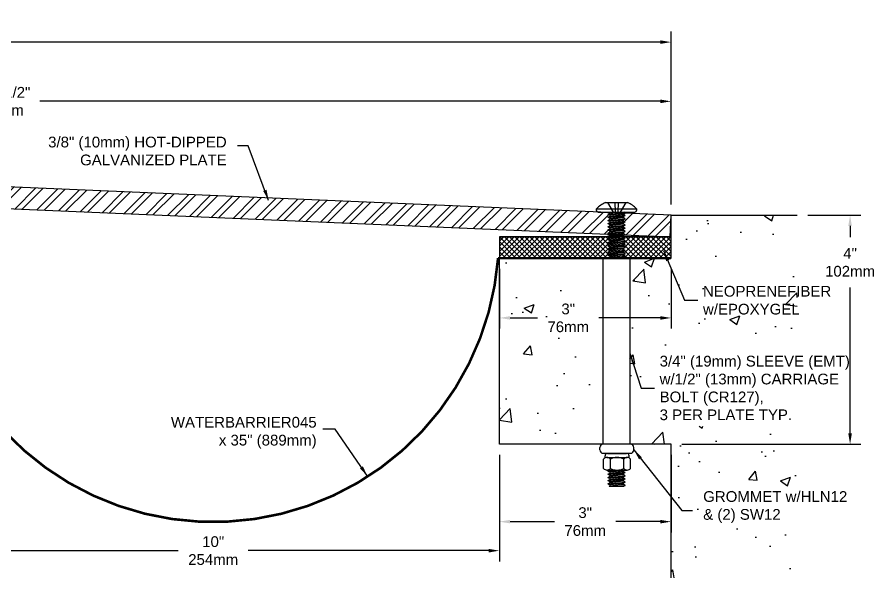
# Model space of a CAD drawing. Extents: x -6.7 to 63.9, y 0 to 12.9.
# Drawn here: x 10.47 to 25.47, y 0 to 9.8 of the extents above; entities that cross this region are included whole.
import ezdxf

# ---------------------------------------------------------------- set-up
doc = ezdxf.new("R2010")
doc.units = 0
doc.header["$MEASUREMENT"] = 0
doc.layers.get('0').update_dxf_attribs({"linetype": 'CONTINUOUS'})
doc.layers.get('DEFPOINTS').update_dxf_attribs({"linetype": 'CONTINUOUS'})
for name, color, linetype in [('ANCHORS', 4, 'CONTINUOUS'), ('CONDITIONS', 1, 'CONTINUOUS'), ('DIMENSIONS', 3, 'CONTINUOUS'), ('FILLERS', 2, 'CONTINUOUS'), ('METALS', 7, 'CONTINUOUS'), ('TEXT', 2, 'CONTINUOUS')]:
    doc.layers.add(name, color=color, linetype=linetype)
doc.styles.add('ARIAL', font='ARIAL.TTF')
doc.dimstyles.new('ARIAL', dxfattribs={"dimtxt": 0.1875, "dimasz": 0.1875, "dimexe": 0.1875, "dimexo": 0.1875, "dimgap": 0.1875, "dimtad": 0, "dimtih": 1, "dimtoh": 1, "dimdec": 4, "dimzin": 0, "dimtxsty": 'ARIAL', "dimcen": 0.09, "dimazin": 3, "dimtfac": 1, "dimtdec": 4, "dimtofl": 0, "dimtmove": 0, "dimatfit": 3, "dimtolj": 1, "dimtzin": 0})

# ---------------------------------------------------------------- blocks, each defined once
blk = doc.blocks.new('*D6')
at = {"layer": 'DEFPOINTS', "color": 0}
for p in [(24.097, 6.338), (25.02, 6.338), (21.891, 2.338)]:
    blk.add_point(p, dxfattribs=at)
at = {"layer": 'DIMENSIONS', "color": 0}
for p, q in [((24.284, 6.338), (25.208, 6.338)), ((25.02, 6.15), (25.02, 5.954)), ((25.02, 2.525), (25.02, 5.075)), ((22.079, 2.338), (25.208, 2.338))]:
    blk.add_line(p, q, dxfattribs=at)
for points in [[(24.989, 6.15), (25.051, 6.15), (25.02, 6.338)], [(24.989, 2.525), (25.051, 2.525), (25.02, 2.338)]]:
    blk.add_solid(points, dxfattribs=at)
at = {"layer": 'DIMENSIONS', "color": 0, "insert": (25.02, 5.514), "char_height": 0.1875, "attachment_point": 5, "style": 'ARIAL'}
blk.add_mtext('\\A1;{4"}\\P{102mm}', dxfattribs=at)
blk = doc.blocks.new('*D7')
at = {"layer": 'DEFPOINTS', "color": 0}
for p in [(21.891, 9.364), (21.891, 6.588), (-3.606, 6.35)]:
    blk.add_point(p, dxfattribs=at)
at = {"layer": 'DIMENSIONS', "color": 0}
for p, q in [((-3.606, 6.537), (-3.606, 9.551)), ((21.891, 6.775), (21.891, 9.551)), ((-3.419, 9.364), (8.486, 9.364)), ((21.704, 9.364), (9.799, 9.364))]:
    blk.add_line(p, q, dxfattribs=at)
for points in [[(-3.419, 9.395), (-3.419, 9.333), (-3.606, 9.364)], [(21.704, 9.395), (21.704, 9.333), (21.891, 9.364)]]:
    blk.add_solid(points, dxfattribs=at)
at = {"layer": 'DIMENSIONS', "color": 0, "insert": (9.143, 9.364), "char_height": 0.1875, "attachment_point": 5, "style": 'ARIAL'}
blk.add_mtext('\\A1;2\'-1 1/2"\\P648mm', dxfattribs=at)
blk = doc.blocks.new('*D8')
at = {"layer": 'DEFPOINTS', "color": 0}
for p in [(21.891, 8.329), (21.891, 6.338), (-1.604, 6.088)]:
    blk.add_point(p, dxfattribs=at)
at = {"layer": 'DIMENSIONS', "color": 0}
for p, q in [((-1.604, 6.276), (-1.604, 8.516)), ((21.891, 6.525), (21.891, 8.516)), ((-1.417, 8.329), (9.424, 8.329)), ((21.704, 8.329), (10.863, 8.329))]:
    blk.add_line(p, q, dxfattribs=at)
for points in [[(-1.417, 8.36), (-1.417, 8.297), (-1.604, 8.329)], [(21.704, 8.36), (21.704, 8.297), (21.891, 8.329)]]:
    blk.add_solid(points, dxfattribs=at)
at = {"layer": 'DIMENSIONS', "color": 0, "insert": (10.144, 8.329), "char_height": 0.1875, "attachment_point": 5, "style": 'ARIAL'}
blk.add_mtext('\\A1;1\'-11 1/2"\\P597mm', dxfattribs=at)
blk = doc.blocks.new('*D9')
at = {"layer": 'DEFPOINTS', "color": 0}
for p in [(8.891, 2.338), (18.891, 2.338), (18.891, 0.475)]:
    blk.add_point(p, dxfattribs=at)
at = {"layer": 'DIMENSIONS', "color": 0}
for p, q in [((8.891, 2.15), (8.891, 0.287)), ((18.891, 2.15), (18.891, 0.287)), ((9.079, 0.475), (13.279, 0.475)), ((18.704, 0.475), (14.503, 0.475))]:
    blk.add_line(p, q, dxfattribs=at)
for points in [[(9.079, 0.506), (9.079, 0.443), (8.891, 0.475)], [(18.704, 0.506), (18.704, 0.443), (18.891, 0.475)]]:
    blk.add_solid(points, dxfattribs=at)
at = {"layer": 'DIMENSIONS', "color": 0, "insert": (13.891, 0.475), "char_height": 0.1875, "attachment_point": 5, "style": 'ARIAL'}
blk.add_mtext('\\A1;10"\\P254mm', dxfattribs=at)
blk = doc.blocks.new('*D10')
at = {"layer": 'DEFPOINTS', "color": 0}
for p in [(18.891, 5.588), (21.891, 5.588), (21.891, 4.543)]:
    blk.add_point(p, dxfattribs=at)
at = {"layer": 'DIMENSIONS', "color": 0}
for p, q in [((18.891, 5.4), (18.891, 4.356)), ((21.891, 5.4), (21.891, 4.356)), ((19.079, 4.543), (19.558, 4.543)), ((21.704, 4.543), (20.631, 4.543))]:
    blk.add_line(p, q, dxfattribs=at)
for points in [[(19.079, 4.574), (19.079, 4.512), (18.891, 4.543)], [(21.704, 4.574), (21.704, 4.512), (21.891, 4.543)]]:
    blk.add_solid(points, dxfattribs=at)
at = {"layer": 'DIMENSIONS', "color": 0, "insert": (20.095, 4.543), "char_height": 0.1875, "attachment_point": 5, "style": 'ARIAL'}
blk.add_mtext('\\A1;{3"}\\P{76mm}', dxfattribs=at)
blk = doc.blocks.new('*D14')
at = {"layer": 'DEFPOINTS', "color": 0}
for p in [(18.891, 2.338), (21.891, 2.338), (21.891, 0.982)]:
    blk.add_point(p, dxfattribs=at)
at = {"layer": 'DIMENSIONS', "color": 0}
for p, q in [((18.891, 2.15), (18.891, 0.795)), ((21.891, 2.15), (21.891, 0.795)), ((19.079, 0.982), (19.854, 0.982)), ((21.704, 0.982), (20.928, 0.982))]:
    blk.add_line(p, q, dxfattribs=at)
for points in [[(19.079, 1.013), (19.079, 0.951), (18.891, 0.982)], [(21.704, 1.013), (21.704, 0.951), (21.891, 0.982)]]:
    blk.add_solid(points, dxfattribs=at)
at = {"layer": 'DIMENSIONS', "color": 0, "insert": (20.391, 0.982), "char_height": 0.1875, "attachment_point": 5, "style": 'ARIAL'}
blk.add_mtext('\\A1;3"\\P76mm', dxfattribs=at)
blk = doc.blocks.new('NEOPRENEFIBER')
at = {"layer": 'FILLERS'}
h = blk.add_hatch(dxfattribs=at)
h.set_pattern_fill('ANSI37', color=256, scale=0.5, style=0)
h.set_pattern_definition([(45, (-5.197674, 15.204624), (-0.04419417, 0.04419417), []), (135, (-5.197674, 15.204624), (-0.04419417, -0.04419417), [])])
h.paths.add_polyline_path([(16.694, 21.167), (15.856, 21.167), (15.892, 21.147), (15.855, 21.126), (15.855, 21.112), (15.892, 21.091), (15.855, 21.07), (15.855, 21.057), (15.892, 21.036), (15.855, 21.014), (15.855, 21.001), (15.892, 20.98), (15.855, 20.959), (15.855, 20.946), (15.892, 20.925), (15.855, 20.903), (15.855, 20.89), (15.892, 20.869), (15.855, 20.848), (15.855, 20.835), (15.892, 20.813), (15.855, 20.792), (15.972, 20.792), (16.694, 20.792)])
h.paths.add_polyline_path([(15.629, 20.974), (15.629, 20.987), (15.592, 21.008), (15.629, 21.029), (15.629, 21.042), (15.592, 21.063), (15.629, 21.085), (15.629, 21.098), (15.592, 21.119), (15.629, 21.14), (15.629, 21.153), (15.604, 21.167), (13.694, 21.167), (13.694, 20.792), (15.603, 20.792), (15.629, 20.807), (15.629, 20.82), (15.592, 20.841), (15.629, 20.862), (15.629, 20.876), (15.592, 20.897), (15.629, 20.918), (15.629, 20.931), (15.592, 20.952)])
for p, q in [((13.694, 21.167), (13.694, 20.792)), ((16.694, 21.167), (13.694, 21.167)), ((13.694, 21.167), (16.694, 21.167))]:
    blk.add_line(p, q, dxfattribs=at)
blk = doc.blocks.new('HLN14S')
for p, q in [((-0.234, 0.03), (-0.234, 0.192)), ((-0.21, 0.213), (-0.21, 0.25)), ((-0.176, 0.222), (0.176, 0.222)), ((-0.168, 0.292), (0.168, 0.292)), ((-0.117, 0.03), (-0.117, 0.192)), ((0.117, 0.03), (0.117, 0.192)), ((0.21, 0.213), (0.21, 0.25)), ((0.234, 0.03), (0.234, 0.192)), ((-0.176, 0), (0.176, 0))]:
    blk.add_line(p, q)
for centre, radius, start, end in [((-0.176, 0.149), 0.0723, 35.7751, 144.2249), ((-0.168, 0.25), 0.0418, 90, 180), ((0, -0.022), 0.244, 61.2813, 118.7187), ((0.176, 0.149), 0.0723, 35.7751, 144.2249), ((0.168, 0.25), 0.0418, 0, 90), ((-0.176, 0.072), 0.0723, 215.7751, 324.2249), ((0, 0.244), 0.244, 241.2813, 298.7187), ((0.176, 0.072), 0.0723, 215.7751, 324.2249)]:
    blk.add_arc(centre, radius, start, end)
blk = doc.blocks.new('MBOLT-THD-3125X18')
for p, q in [((-0.037, 0.021), (0.263, 0.049)), ((-0.037, 0.021), (0, 0.042)), ((-0.037, 0.021), (0, 0)), ((0, 0.042), (0.226, 0.07)), ((0, 0.042), (0, 0.056)), ((0.226, 0.028), (0, 0)), ((0.226, 0.07), (0.226, 0.083)), ((0.263, 0.049), (0.226, 0.07)), ((0.263, 0.049), (0.226, 0.028))]:
    blk.add_line(p, q)
blk.add_point((0, 0.042))
blk = doc.blocks.new('CR127WEMT')
for p, q in [((0, 0.027), (0.703, 0.027)), ((0, 0), (0, 0.027)), ((0.159, 0.137), (0.543, 0.137)), ((0.192, 0.137), (0.29, -0.031)), ((0.32, 0.137), (0.326, -0.031)), ((0.382, 0.137), (0.376, -0.031)), ((0.511, 0.137), (0.412, -0.031)), ((0.703, 0), (0.703, 0.027)), ((0.031, -0.031), (0.671, -0.031)), ((0.201, -0.064), (0.501, -0.036)), ((0.201, -0.064), (0.238, -0.043)), ((0.201, -0.064), (0.238, -0.085)), ((0.201, -0.12), (0.501, -0.092)), ((0.201, -0.12), (0.238, -0.099)), ((0.201, -0.12), (0.238, -0.141)), ((0.201, -0.175), (0.501, -0.148)), ((0.238, -0.043), (0.238, -0.031)), ((0.238, -0.043), (0.334, -0.031)), ((0.464, -0.058), (0.238, -0.085)), ((0.238, -0.099), (0.464, -0.071)), ((0.238, -0.099), (0.238, -0.085)), ((0.464, -0.113), (0.238, -0.141)), ((0.238, -0.154), (0.464, -0.126)), ((0.238, -0.154), (0.238, -0.141)), ((0.501, -0.036), (0.464, -0.058)), ((0.464, -0.071), (0.464, -0.058)), ((0.501, -0.092), (0.464, -0.071)), ((0.501, -0.092), (0.464, -0.113)), ((0.464, -0.126), (0.464, -0.113)), ((0.501, -0.148), (0.464, -0.126)), ((0.501, -0.148), (0.464, -0.169)), ((0.501, -0.036), (0.492, -0.031)), ((0.201, -0.175), (0.238, -0.154)), ((0.201, -0.175), (0.238, -0.197)), ((0.201, -0.231), (0.501, -0.203)), ((0.201, -0.231), (0.238, -0.21)), ((0.201, -0.231), (0.238, -0.252)), ((0.201, -0.286), (0.501, -0.259)), ((0.201, -0.286), (0.238, -0.265)), ((0.201, -0.286), (0.238, -0.308)), ((0.464, -0.169), (0.238, -0.197)), ((0.238, -0.21), (0.464, -0.182)), ((0.238, -0.21), (0.238, -0.197)), ((0.464, -0.224), (0.238, -0.252)), ((0.238, -0.265), (0.464, -0.237)), ((0.238, -0.265), (0.238, -0.252)), ((0.464, -0.28), (0.238, -0.308)), ((0.238, -0.321), (0.464, -0.293)), ((0.464, -0.182), (0.464, -0.169)), ((0.501, -0.203), (0.464, -0.182)), ((0.501, -0.203), (0.464, -0.224)), ((0.464, -0.237), (0.464, -0.224)), ((0.501, -0.259), (0.464, -0.237)), ((0.501, -0.259), (0.464, -0.28)), ((0.464, -0.293), (0.464, -0.28)), ((0.501, -0.314), (0.464, -0.293)), ((0.201, -0.342), (0.501, -0.314)), ((0.201, -0.342), (0.238, -0.321)), ((0.201, -0.342), (0.238, -0.363)), ((0.201, -0.398), (0.501, -0.37)), ((0.201, -0.398), (0.238, -0.376)), ((0.201, -0.398), (0.238, -0.419)), ((0.201, -0.453), (0.501, -0.425)), ((0.201, -0.453), (0.238, -0.432)), ((0.238, -0.321), (0.238, -0.308)), ((0.464, -0.335), (0.238, -0.363)), ((0.238, -0.376), (0.464, -0.349)), ((0.238, -0.376), (0.238, -0.363)), ((0.464, -0.391), (0.238, -0.419)), ((0.238, -0.432), (0.464, -0.404)), ((0.238, -0.432), (0.238, -0.419)), ((0.464, -0.447), (0.238, -0.474)), ((0.501, -0.314), (0.464, -0.335)), ((0.464, -0.349), (0.464, -0.335)), ((0.501, -0.37), (0.464, -0.349)), ((0.501, -0.37), (0.464, -0.391)), ((0.464, -0.404), (0.464, -0.391)), ((0.501, -0.425), (0.464, -0.404)), ((0.501, -0.425), (0.464, -0.447)), ((0.464, -0.46), (0.464, -0.447)), ((0.201, -0.453), (0.238, -0.474)), ((0.201, -0.509), (0.501, -0.481)), ((0.201, -0.509), (0.238, -0.487)), ((0.201, -0.509), (0.238, -0.53)), ((0.201, -0.564), (0.501, -0.536)), ((0.201, -0.564), (0.238, -0.543)), ((0.201, -0.564), (0.238, -0.585)), ((0.201, -0.62), (0.501, -0.592)), ((0.201, -0.62), (0.238, -0.599)), ((0.238, -0.487), (0.464, -0.46)), ((0.238, -0.487), (0.238, -0.474)), ((0.464, -0.502), (0.238, -0.53)), ((0.238, -0.543), (0.464, -0.515)), ((0.238, -0.543), (0.238, -0.53)), ((0.464, -0.558), (0.238, -0.585)), ((0.238, -0.599), (0.464, -0.571)), ((0.238, -0.599), (0.238, -0.585)), ((0.501, -0.481), (0.464, -0.46)), ((0.501, -0.481), (0.464, -0.502)), ((0.464, -0.515), (0.464, -0.502)), ((0.501, -0.536), (0.464, -0.515)), ((0.501, -0.536), (0.464, -0.558)), ((0.464, -0.571), (0.464, -0.558)), ((0.501, -0.592), (0.464, -0.571)), ((0.501, -0.592), (0.464, -0.613)), ((0.201, -0.62), (0.238, -0.641)), ((0.201, -0.675), (0.501, -0.648)), ((0.201, -0.675), (0.238, -0.654)), ((0.201, -0.675), (0.238, -0.697)), ((0.201, -0.731), (0.501, -0.703)), ((0.201, -0.731), (0.238, -0.71)), ((0.201, -0.731), (0.238, -0.752)), ((0.464, -0.613), (0.238, -0.641)), ((0.238, -0.654), (0.464, -0.626)), ((0.238, -0.654), (0.238, -0.641)), ((0.464, -0.669), (0.238, -0.697)), ((0.238, -0.71), (0.464, -0.682)), ((0.238, -0.71), (0.238, -0.697)), ((0.464, -0.724), (0.238, -0.752)), ((0.238, -0.765), (0.464, -0.737)), ((0.464, -0.626), (0.464, -0.613)), ((0.501, -0.648), (0.464, -0.626)), ((0.501, -0.648), (0.464, -0.669)), ((0.464, -0.682), (0.464, -0.669)), ((0.501, -0.703), (0.464, -0.682)), ((0.501, -0.703), (0.464, -0.724)), ((0.464, -0.737), (0.464, -0.724)), ((0.501, -0.759), (0.464, -0.737)), ((0.12, -0.835), (0.582, -0.835)), ((0.12, -4.085), (0.12, -0.835)), ((0.201, -0.786), (0.501, -0.759)), ((0.201, -0.786), (0.238, -0.765)), ((0.201, -0.786), (0.238, -0.808)), ((0.213, -0.835), (0.238, -0.821)), ((0.238, -0.765), (0.238, -0.752)), ((0.464, -0.78), (0.238, -0.808)), ((0.238, -0.821), (0.464, -0.793)), ((0.238, -0.821), (0.238, -0.808)), ((0.272, -0.835), (0.501, -0.814)), ((0.501, -0.759), (0.464, -0.78)), ((0.464, -0.793), (0.464, -0.78)), ((0.501, -0.814), (0.464, -0.793)), ((0.501, -0.814), (0.464, -0.835)), ((0.582, -0.835), (0.582, -4.085)), ((0.058, -4.186), (0.058, -4.146)), ((0.594, -4.086), (0.118, -4.086)), ((0.654, -4.186), (0.654, -4.146)), ((0.118, -4.246), (0.594, -4.246)), ((0.201, -4.557), (0.383, -4.54)), ((0.201, -4.557), (0.231, -4.54)), ((0.201, -4.557), (0.238, -4.578)), ((0.464, -4.55), (0.238, -4.578)), ((0.482, -4.54), (0.464, -4.55)), ((0.238, -4.813), (0.464, -4.785)), ((0.238, -4.813), (0.238, -4.8)), ((0.464, -4.785), (0.464, -4.772)), ((0.501, -4.807), (0.464, -4.785)), ((0.224, -4.821), (0.238, -4.813)), ((0.224, -4.821), (0.476, -4.821)), ((0.343, -4.821), (0.501, -4.807)), ((0.501, -4.807), (0.476, -4.821))]:
    blk.add_line(p, q)
for centre, radius, start, end in [((0.351, -0.309), 0.486, 113.2528, 136.2388), ((0.031, 0), 0.0312, 180, 270), ((0.351, -0.309), 0.486, 43.7612, 66.7472), ((0.671, 0), 0.0312, 270, 0), ((0.118, -4.146), 0.06, 90, 180), ((0.118, -4.186), 0.06, 180, 270), ((0.594, -4.146), 0.06, 0, 90), ((0.594, -4.186), 0.06, 270, 0)]:
    blk.add_arc(centre, radius, start, end)
for p in [(0.238, -0.043), (0.238, -4.813)]:
    blk.add_point(p)
for name, p in [('HLN14S', (0.36, -4.54)), ('MBOLT-THD-3125X18', (0.238, -4.633)), ('MBOLT-THD-3125X18', (0.238, -4.689)), ('MBOLT-THD-3125X18', (0.238, -4.744)), ('MBOLT-THD-3125X18', (0.238, -4.8))]:
    blk.add_blockref(name, p)

msp = doc.modelspace()

# ---------------------------------------------------------------- hatches: boundary and pattern name
at = {"layer": 'CONDITIONS'}
h = msp.add_hatch(dxfattribs=at)
h.set_pattern_fill('AR-CONC', color=256, scale=0.25, style=0)
h.set_pattern_definition([(50, (5.1977, -15.2046), (1.79315, -0.15688), [0.1875, -2.0625]), (355, (5.1977, -15.2046), (-0.34688, 1.88048), [0.15, -1.65]), (100.4514, (5.3471, -15.2177), (1.44627, 1.7236), [0.15935, -1.75286]), (46.184, (5.1977, -14.7046), (2.6681, -0.4138), [0.28125, -3.09375]), (96.636, (5.42, -14.739), (2.33666, 2.4353), [0.23903, -2.62928]), (351.184, (5.1977, -14.7046), (2.33665, 2.4353), [0.225, -2.475]), (21, (5.4477, -14.8296), (1.49227, -1.00655), [0.1875, -2.0625]), (326, (5.4477, -14.8296), (0.60829, 1.81288), [0.15, -1.65]), (71.4514, (5.572, -14.9135), (2.10056, 0.80633), [0.15935, -1.75286]), (37.5, (5.1977, -15.2046), (0.0304, 0.832235), [0, -1.63, 0, -1.675, 0, -1.65625]), (7.5, (5.1977, -15.2046), (0.657674, 0.98603), [0, -0.955, 0, -1.5925, 0, -0.63125]), (327.5, (4.6402, -15.2046), (1.334556, -0.056387), [0, -0.625, 0, -1.95, 0, -2.5875]), (317.5, (4.3902, -15.2046), (1.457965, 0.250262), [0, -0.8125, 0, -1.295, 0, -1.8375])])
h.paths.add_polyline_path([(20.70808, 4.17593), (19.98928, 4.17593), (19.98928, 4.88885), (20.70808, 4.88885), (20.70808, 5.58766), (18.8912, 5.58766), (18.8912, 2.33766), (20.70808, 2.33766)])
h.paths.add_polyline_path([(24.09685, 4.05711), (24.09685, 5.26511), (23.02088, 5.26511), (23.02088, 5.06708), (22.28775, 5.06708), (22.28775, 5.62157), (24.09685, 5.62157), (24.09685, 6.33766), (21.8912, 6.33766), (21.8912, 5.96266), (21.8912, 5.58766), (21.16949, 5.58766), (21.16949, 2.33766), (21.8912, 2.33766), (21.8912, 0), (24.09685, 0), (24.09685, 0.88857), (23.57568, 0.88857), (23.57568, 1.56188), (24.09685, 1.56188), (24.09685, 2.65107), (21.47536, 2.65107), (21.47536, 4.05711)])
at = {"layer": 'METALS'}
h = msp.add_hatch(dxfattribs=at)
h.set_pattern_fill('ANSI32', color=256, scale=0.75, style=0)
h.paths.add_polyline_path([(10.14352, 6.8383), (-1.3693, 6.35235), (-1.60416, 6.08814), (-1.59906, 5.96732), (10.14344, 6.46297), (20.81981, 6.00797), (20.78921, 6.02552), (20.82621, 6.04674), (20.82621, 6.05986), (20.78921, 6.08108), (20.82621, 6.1023), (20.82621, 6.11542), (20.78921, 6.13663), (20.82621, 6.15785), (20.82621, 6.17097), (20.78921, 6.19219), (20.82621, 6.21341), (20.82621, 6.22653), (20.78921, 6.24775), (20.82621, 6.26896), (20.82621, 6.28209), (20.78921, 6.3033), (20.82621, 6.32452), (20.82621, 6.33764), (20.78921, 6.35886), (20.82621, 6.38007), (20.82621, 6.38304), (20.61921, 6.39186, -0.02129864), (20.61655, 6.39198)])
h.paths.add_polyline_path([(21.06518, 6.37286), (21.05221, 6.36542), (21.05221, 6.3523), (21.08921, 6.33108), (21.05221, 6.30986), (21.05221, 6.29674), (21.08921, 6.27552), (21.05221, 6.25431), (21.05221, 6.24118), (21.08921, 6.21997), (21.05221, 6.19875), (21.05221, 6.18563), (21.08921, 6.16441), (21.05221, 6.1432), (21.05221, 6.13007), (21.08921, 6.10886), (21.05221, 6.08764), (21.05221, 6.07452), (21.08921, 6.0533), (21.05221, 6.03209), (21.05221, 6.01896), (21.09156, 5.99639), (21.87524, 5.963), (21.8912, 6.33766)])

# ---------------------------------------------------------------- linework, layer by layer
at = {"layer": 'CONDITIONS'}
msp.add_lwpolyline([(21.8912, 0), (21.8912, 2.33766), (18.8912, 2.33766), (18.8912, 5.58766), (21.8912, 5.58766), (21.8912, 6.33766), (24.09685, 6.33766)], dxfattribs=at)
at = {"layer": 'FILLERS'}
msp.add_line((21.8912, 5.58766), (21.8912, 5.96266), dxfattribs=at)
msp.add_lwpolyline([(-3.60611, 5.58766, 0.045, 0.045, 0), (8.91394, 5.58766, 0.045, 0.045, 0.92658501), (18.86847, 5.58766, 0.045, 0.045, 0), (21.8912, 5.58766, 0, 0, 0)], format="xyseb", dxfattribs=at)
at = {"layer": 'METALS'}
msp.add_lwpolyline([(10.12755, 6.46364), (21.87524, 5.963), (21.8912, 6.33766), (10.14352, 6.8383), (-1.3693, 6.35235), (-1.60416, 6.08814), (-1.59906, 5.96732), (10.15933, 6.46364)], dxfattribs=at)

# ---------------------------------------------------------------- block references
at = {"layer": 'ANCHORS'}
msp.add_blockref('CR127WEMT', (20.58796, 6.42311), dxfattribs=at)
at = {"layer": 'FILLERS'}
msp.add_blockref('NEOPRENEFIBER', (5.19767, -15.20462), dxfattribs=at)

# ---------------------------------------------------------------- texts
at = {"layer": 'TEXT', "color": 2, "char_height": 0.1875, "attachment_point": 6, "style": 'ARIAL'}
for s, insert in [('3/8" (10mm) HOT-DIPPED\\PGALVANIZED PLATE', (14.12663, 7.45945)), ('WATERBARRIER045\\Px 35" (889mm)', (15.69851, 2.53477))]:
    msp.add_mtext(s, dxfattribs=dict(at, insert=insert))
at = {"layer": 'TEXT', "char_height": 0.1875, "attachment_point": 4, "style": 'ARIAL'}
for s, insert in [('NEOPRENEFIBER\\Pw/EPOXYGEL', (22.44964, 4.85149)), ('3/4" (19mm) SLEEVE (EMT)\\Pw/1/2" (13mm) CARRIAGE\\PBOLT (CR127),\\P3 PER PLATE TYP.', (21.69219, 3.31718)), ('GROMMET w/HLN12\\P& (2) SW12', (22.45354, 1.23675))]:
    msp.add_mtext(s, dxfattribs=dict(at, insert=insert))

# ---------------------------------------------------------------- dimensions: what is measured, and where the dimension line sits
at = {"layer": 'DIMENSIONS'}
for base, p1, p2, text, picture, middle in [((21.8912, 9.36378), (-3.60611, 6.34979), (21.8912, 6.58766), '<>\\P648mm', '*D7', (9.14255, 9.36378)), ((21.8912, 8.32852), (-1.60416, 6.08814), (21.8912, 6.33766), '<>\\P597mm', '*D8', (10.14352, 8.32852)), ((18.8912, 0.47453), (8.8912, 2.33766), (18.8912, 2.33766), '<>\\P254mm', '*D9', (13.8912, 0.47453)), ((21.8912, 0.98209), (18.8912, 2.33766), (21.8912, 2.33766), '<>\\P76mm', '*D14', (20.3912, 0.98209))]:
    dim = msp.add_linear_dim(base=base, p1=p1, p2=p2, text=text, dimstyle='ARIAL', dxfattribs=at)
    dim.commit()
    dim.dimension.update_dxf_attribs({"geometry": picture, "text_midpoint": middle})
dim = msp.add_linear_dim(base=(25.02007, 6.33766), p1=(21.8912, 2.33766), p2=(24.09685, 6.33766), angle=90, text='{<>}\\P{102mm}', dimstyle='ARIAL', dxfattribs=at)
dim.commit()
dim.dimension.update_dxf_attribs({"geometry": '*D6', "text_midpoint": (25.02007, 5.51405), "dimtype": 160})
dim = msp.add_linear_dim(base=(21.8912, 4.54313), p1=(18.8912, 5.58766), p2=(21.8912, 5.58766), text='{<>}\\P{76mm}', dimstyle='ARIAL', dxfattribs=at)
dim.commit()
dim.dimension.update_dxf_attribs({"geometry": '*D10', "text_midpoint": (20.09464, 4.54313), "dimtype": 160})

# ---------------------------------------------------------------- leaders
at = {"layer": 'TEXT', "annotation_type": 0, "has_hookline": 1, "hookline_direction": 1, "text_width": 3.09528}
msp.add_leader([(14.86001, 6.59606), (14.50163, 7.54945), (14.31413, 7.54945)], dimstyle='ARIAL', dxfattribs=at)
at = {"layer": 'TEXT'}
for points in [[(21.75979, 5.71907), (22.12943, 4.85149), (22.35964, 4.85149)], [(21.16949, 3.92654), (21.37199, 3.31718), (21.60219, 3.31718)]]:
    msp.add_leader(points, dimstyle='ARIAL', dxfattribs=at)
at = {"layer": 'TEXT', "annotation_type": 0, "has_hookline": 1, "hookline_direction": 1, "text_width": 2.53355}
msp.add_leader([(16.58678, 1.777), (16.02477, 2.59727), (15.80949, 2.59727)], dimstyle='ARIAL', override={"dimgap": 0.125, "dimtad": 0}, dxfattribs=at)
at = {"layer": 'TEXT', "color": 2, "annotation_type": 0, "has_hookline": 1, "hookline_direction": 0, "text_width": 2.49007}
msp.add_leader([(21.24168, 2.23696), (22.07854, 1.17425), (22.26604, 1.17425)], dimstyle='ARIAL', dxfattribs=at)

doc.saveas('drawing.dxf')
